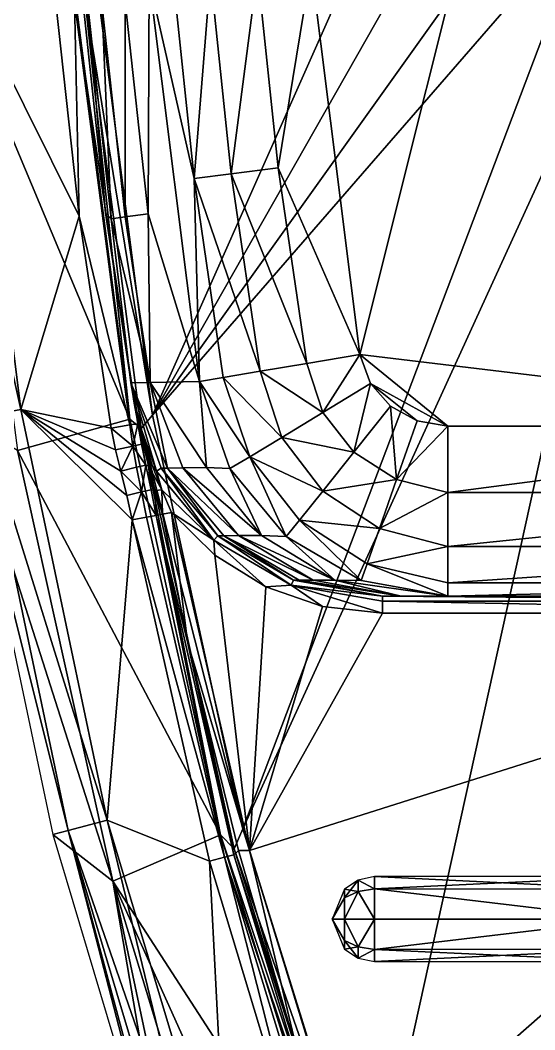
# Model space of a CAD drawing. Units: millimetres at full size, sheet at 1:50. Extents: x -9750 to 9750, y -6680 to 6675.
# Drawn here: x -4256 to -4195.4, y 3870.3 to 3989.1 of the extents above; entities that cross this region are included whole.
import ezdxf

# ---------------------------------------------------------------- set-up
doc = ezdxf.new("R2010")
doc.units = ezdxf.units.MM
doc.header["$LTSCALE"] = 50
doc.layers.add('0-A_汎用オブジェクト（実装）', color=4, linetype='Continuous')

msp = doc.modelspace()

# ---------------------------------------------------------------- wipeouts: each hides what was drawn before it
msp.add_wipeout([(-5115.77, 3745.05), (-4015.77, 3745.05), (-4015.77, 5120.05), (-4015.77, 5120.05)])

# ---------------------------------------------------------------- next in the draw order: wipeouts: each hides what was drawn before it
msp.add_wipeout([(-5115.77, 3745.05), (-4015.77, 5120.05), (-5115.77, 5120.05), (-5115.77, 5120.05)])

# ---------------------------------------------------------------- next in the draw order: linework, layer by layer
at = {"layer": '0-A_汎用オブジェクト（実装）'}
for p, q in [((-4140.77, 3921.37), (-4213.32, 3921.37)), ((-4213.32, 3921.37), (-4140.77, 3921.37)), ((-4211.14, 3921.37), (-4140.77, 3921.37))]:
    msp.add_line(p, q, dxfattribs=at)
for points in [[(-4209.22, 4012.91), (-4246.75, 3991.87), (-4240.39, 3942.65)], [(-4240.39, 3942.65), (-4203.26, 4008), (-4209.22, 4012.91)], [(-4216.01, 3949.78), (-4200.33, 4012.34), (-4221.74, 3995.45)], [(-4200.33, 4012.34), (-4216.01, 3949.78), (-4145.77, 3941.37)], [(-4196.43, 4004.29), (-4203.26, 4008), (-4240.39, 3942.65)], [(-4188.88, 4001.94), (-4196.43, 4004.29), (-4240.39, 3942.65)], [(-4188.88, 4001.94), (-4240.39, 3942.65), (-4229.77, 3893.98)], [(-4229.77, 3893.98), (-4180.77, 4001.13), (-4188.88, 4001.94)], [(-4180.77, 4001.13), (-4229.77, 3893.98), (-4214.92, 3846.14)], [(-4214.92, 3846.14), (-4123.49, 3854.34), (-4180.77, 4001.13)], [(-4228.02, 3994.91), (-4233.55, 3994.43), (-4231.12, 3971.05)], [(-4228.02, 3994.91), (-4231.12, 3971.05), (-4225.62, 3971.76)], [(-4221.74, 3995.45), (-4228.02, 3994.91), (-4225.62, 3971.76)], [(-4225.62, 3971.76), (-4216.01, 3949.78), (-4221.74, 3995.45)], [(-4240.88, 3966.35), (-4240.79, 3993.87), (-4243.61, 3991.3)], [(-4240.79, 3993.87), (-4240.88, 3966.35), (-4234.86, 3946.62)], [(-4237.94, 3994.07), (-4240.79, 3993.87), (-4235.49, 3970.52)], [(-4235.49, 3970.52), (-4240.79, 3993.87), (-4234.86, 3946.62)], [(-4233.55, 3994.43), (-4237.94, 3994.07), (-4235.49, 3970.52)], [(-4233.55, 3994.43), (-4235.49, 3970.52), (-4231.12, 3971.05)], [(-4266.67, 3991.71), (-4255.88, 3943.32), (-4261.98, 3992.14)], [(-4255.88, 3943.32), (-4266.67, 3991.71), (-4260.53, 3942.47)], [(-4243.06, 3942.18), (-4249.46, 3991.64), (-4263, 3989.79)], [(-4261.98, 3992.14), (-4249.03, 3966.08), (-4251.75, 3991.13)], [(-4249.03, 3966.08), (-4261.98, 3992.14), (-4255.88, 3943.32)], [(-4249.03, 3966.08), (-4249.55, 3991.33), (-4251.75, 3991.13)], [(-4249.55, 3991.33), (-4245.9, 3966.47), (-4248.6, 3991.39)], [(-4245.9, 3966.47), (-4242.13, 3941.66), (-4249.55, 3991.33)], [(-4249.55, 3991.33), (-4243.06, 3941.51), (-4242.13, 3941.66)], [(-4243.06, 3941.51), (-4249.55, 3991.33), (-4249.03, 3966.08)], [(-4248.28, 3991.08), (-4249.46, 3991.64), (-4243.06, 3942.18)], [(-4245.9, 3966.47), (-4248.01, 3990.91), (-4248.6, 3991.39)], [(-4240.39, 3942.65), (-4246.75, 3991.87), (-4248.28, 3991.08)], [(-4248.28, 3991.08), (-4241.73, 3941.08), (-4240.39, 3942.65)], [(-4243.06, 3942.18), (-4241.73, 3941.08), (-4248.28, 3991.08)], [(-4245.26, 3965.77), (-4246.36, 3991.06), (-4248.01, 3990.91)], [(-4243.61, 3965.99), (-4243.61, 3991.3), (-4246.36, 3991.06)], [(-4246.36, 3991.06), (-4245.26, 3965.77), (-4243.61, 3965.99)], [(-4243.61, 3991.3), (-4243.61, 3965.99), (-4240.88, 3966.35)], [(-4248.01, 3990.91), (-4245.9, 3966.47), (-4245.26, 3965.77)], [(-4263, 3989.79), (-4256.28, 3938.52), (-4243.06, 3942.18)], [(-4227.73, 3947.82), (-4231.12, 3971.05), (-4235.49, 3970.52)], [(-4222.25, 3948.73), (-4225.62, 3971.76), (-4231.12, 3971.05)], [(-4222.25, 3948.73), (-4231.12, 3971.05), (-4227.73, 3947.82)], [(-4216.01, 3949.78), (-4225.62, 3971.76), (-4222.25, 3948.73)], [(-4227.73, 3947.82), (-4235.49, 3970.52), (-4232.06, 3947.09)], [(-4232.06, 3947.09), (-4235.49, 3970.52), (-4234.86, 3946.62)], [(-4249.03, 3966.08), (-4255.88, 3943.32), (-4245.24, 3941.14)], [(-4243.06, 3941.51), (-4249.03, 3966.08), (-4245.24, 3941.14)], [(-4242.92, 3946.46), (-4242.53, 3944.06), (-4245.9, 3966.47)], [(-4245.9, 3966.47), (-4242.92, 3946.46), (-4245.26, 3965.77)], [(-4242.53, 3944.06), (-4242.13, 3941.66), (-4245.9, 3966.47)], [(-4240.67, 3946.5), (-4240.88, 3966.35), (-4243.61, 3965.99)], [(-4240.88, 3966.35), (-4240.67, 3946.5), (-4234.86, 3946.62)], [(-4245.26, 3965.77), (-4240.67, 3946.5), (-4243.61, 3965.99)], [(-4240.67, 3946.5), (-4245.26, 3965.77), (-4242.92, 3946.46)], [(-4220.33, 3942.97), (-4216.01, 3949.78), (-4222.25, 3948.73)], [(-4216.01, 3949.78), (-4220.33, 3942.97), (-4214.75, 3946.37)], [(-4145.77, 3941.37), (-4216.01, 3949.78), (-4205.64, 3941.37)], [(-4214.75, 3946.37), (-4205.64, 3941.37), (-4216.01, 3949.78)], [(-4220.33, 3942.97), (-4222.25, 3948.73), (-4227.73, 3947.82)], [(-4228.95, 3937.76), (-4232.06, 3947.09), (-4234.86, 3946.62)], [(-4225.18, 3940.03), (-4227.73, 3947.82), (-4232.06, 3947.09)], [(-4225.18, 3940.03), (-4232.06, 3947.09), (-4228.95, 3937.76)], [(-4220.33, 3942.97), (-4227.73, 3947.82), (-4225.18, 3940.03)], [(-4238.62, 3936.43), (-4240.67, 3946.5), (-4242.92, 3946.46)], [(-4239.35, 3936.43), (-4238.62, 3936.43), (-4242.92, 3946.46)], [(-4242.53, 3944.06), (-4242.09, 3941.56), (-4242.92, 3946.46)], [(-4242.92, 3946.46), (-4242.09, 3941.56), (-4241.86, 3941.47)], [(-4242.92, 3946.46), (-4239.9, 3936.07), (-4239.35, 3936.43)], [(-4241.86, 3941.47), (-4239.9, 3936.07), (-4242.92, 3946.46)], [(-4240.67, 3946.5), (-4234.02, 3936.49), (-4234.86, 3946.62)], [(-4234.02, 3936.49), (-4240.67, 3946.5), (-4236.83, 3936.46)], [(-4240.67, 3946.5), (-4238.62, 3936.43), (-4236.83, 3936.46)], [(-4228.95, 3937.76), (-4234.86, 3946.62), (-4231.28, 3936.37)], [(-4234.86, 3946.62), (-4234.02, 3936.49), (-4231.28, 3936.37)], [(-4214.75, 3946.37), (-4216.69, 3938.32), (-4212.4, 3943.71), (-4214.75, 3946.37), (-4220.33, 3942.97), (-4216.69, 3938.32)], [(-4214.75, 3946.37), (-4209.27, 3941.98), (-4205.64, 3941.37)], [(-4209.27, 3941.98), (-4214.75, 3946.37), (-4212.4, 3943.71)], [(-4242.09, 3941.56), (-4242.53, 3944.06), (-4242.13, 3941.66)], [(-4212.4, 3943.71), (-4216.69, 3938.32), (-4211.67, 3935.09)], [(-4212.4, 3943.71), (-4211.67, 3935.09), (-4209.27, 3941.98)], [(-4262.41, 3942.16), (-4250.31, 3893.8), (-4260.53, 3942.47)], [(-4260.53, 3942.47), (-4245.71, 3895.03), (-4255.88, 3943.32)], [(-4245.71, 3895.03), (-4260.53, 3942.47), (-4250.31, 3893.8)], [(-4255.88, 3943.32), (-4244.73, 3938.6), (-4245.24, 3941.14)], [(-4244.73, 3938.6), (-4255.88, 3943.32), (-4244.13, 3936.07)], [(-4244.13, 3936.07), (-4255.88, 3943.32), (-4243.41, 3933.21)], [(-4243.41, 3933.21), (-4255.88, 3943.32), (-4242.77, 3930.34)], [(-4245.71, 3895.03), (-4242.77, 3930.34), (-4255.88, 3943.32)], [(-4229.77, 3893.98), (-4240.39, 3942.65), (-4241.73, 3941.08)], [(-4220.33, 3942.97), (-4225.18, 3940.03), (-4216.69, 3938.32)], [(-4245.07, 3887.84), (-4256.28, 3938.52), (-4262.41, 3942.16)], [(-4262.41, 3942.16), (-4252.13, 3893.31), (-4245.07, 3887.84)], [(-4250.31, 3893.8), (-4262.41, 3942.16), (-4252.13, 3893.31)], [(-4232.4, 3893.29), (-4243.06, 3942.18), (-4256.28, 3938.52)], [(-4245.24, 3941.14), (-4242.71, 3939.03), (-4243.06, 3941.51)], [(-4242.71, 3939.03), (-4245.24, 3941.14), (-4244.73, 3938.6)], [(-4241.73, 3941.08), (-4243.06, 3942.18), (-4232.4, 3893.29)], [(-4243.06, 3941.51), (-4242.71, 3939.03), (-4242.13, 3941.66)], [(-4242.13, 3941.66), (-4242.71, 3939.03), (-4241.68, 3939.24)], [(-4241.68, 3939.24), (-4242.09, 3941.56), (-4242.13, 3941.66)], [(-4240.86, 3936.7), (-4241.86, 3941.47), (-4242.09, 3941.56)], [(-4240.86, 3936.7), (-4242.09, 3941.56), (-4241.18, 3936.78)], [(-4241.18, 3936.78), (-4242.09, 3941.56), (-4241.68, 3939.24)], [(-4239.9, 3936.07), (-4241.86, 3941.47), (-4240.38, 3936.68)], [(-4241.86, 3941.47), (-4240.86, 3936.7), (-4240.38, 3936.68)], [(-4209.27, 3941.98), (-4211.67, 3935.09), (-4205.64, 3941.37)], [(-4205.64, 3941.37), (-4211.67, 3935.09), (-4205.64, 3933.58)], [(-4205.64, 3933.58), (-4145.77, 3941.37), (-4205.64, 3941.37)], [(-4145.77, 3941.37), (-4205.64, 3933.58), (-4143.82, 3933.58)], [(-4241.73, 3941.08), (-4230.8, 3891.65), (-4229.77, 3893.98)], [(-4232.4, 3893.29), (-4230.8, 3891.65), (-4241.73, 3941.08)], [(-4225.18, 3940.03), (-4228.95, 3937.76), (-4220.35, 3933.72)], [(-4225.18, 3940.03), (-4220.35, 3933.72), (-4216.69, 3938.32)], [(-4242.71, 3939.03), (-4244.73, 3938.6), (-4244.13, 3936.07)], [(-4242.71, 3939.03), (-4244.13, 3936.07), (-4242.29, 3936.53)], [(-4241.68, 3939.24), (-4242.71, 3939.03), (-4241.18, 3936.78)], [(-4242.71, 3939.03), (-4242.29, 3936.53), (-4241.18, 3936.78)], [(-4256.28, 3938.52), (-4245.07, 3887.84), (-4232.4, 3893.29)], [(-4228.95, 3937.76), (-4231.28, 3936.37), (-4224.65, 3928.39)], [(-4228.95, 3937.76), (-4223.1, 3930.29), (-4220.35, 3933.72)], [(-4228.95, 3937.76), (-4224.65, 3928.39), (-4223.1, 3930.29)], [(-4216.69, 3938.32), (-4220.35, 3933.72), (-4211.67, 3935.09)], [(-4241.67, 3933.63), (-4242.29, 3936.53), (-4244.13, 3936.07)], [(-4241.67, 3933.63), (-4241.18, 3936.78), (-4242.29, 3936.53)], [(-4241.18, 3936.78), (-4241.67, 3933.63), (-4240.56, 3933.89)], [(-4240.56, 3933.89), (-4240.86, 3936.7), (-4241.18, 3936.78)], [(-4240.86, 3936.7), (-4239.31, 3933.87), (-4240.38, 3936.68)], [(-4239.31, 3933.87), (-4240.86, 3936.7), (-4240.08, 3933.81)], [(-4240.86, 3936.7), (-4240.56, 3933.89), (-4240.08, 3933.81)], [(-4239.31, 3933.87), (-4239.9, 3936.07), (-4240.38, 3936.68), (-4239.31, 3933.87), (-4233.17, 3927.96), (-4239.9, 3936.07)], [(-4233.17, 3927.96), (-4239.35, 3936.43), (-4239.9, 3936.07)], [(-4232.72, 3928.48), (-4238.62, 3936.43), (-4239.35, 3936.43)], [(-4239.35, 3936.43), (-4233.17, 3927.96), (-4232.72, 3928.48)], [(-4238.62, 3936.43), (-4230.29, 3928.49), (-4236.83, 3936.46)], [(-4230.29, 3928.49), (-4238.62, 3936.43), (-4232.01, 3928.48)], [(-4238.62, 3936.43), (-4232.72, 3928.48), (-4232.01, 3928.48)], [(-4236.83, 3936.46), (-4227.58, 3928.51), (-4234.02, 3936.49)], [(-4227.58, 3928.51), (-4236.83, 3936.46), (-4230.29, 3928.49)], [(-4227.58, 3928.51), (-4231.28, 3936.37), (-4234.02, 3936.49)], [(-4231.28, 3936.37), (-4227.58, 3928.51), (-4224.65, 3928.39)], [(-4241.67, 3933.63), (-4244.13, 3936.07), (-4243.41, 3933.21)], [(-4220.35, 3933.72), (-4213.68, 3929.32), (-4211.67, 3935.09)], [(-4205.64, 3933.58), (-4211.67, 3935.09), (-4213.68, 3929.32)], [(-4241.67, 3933.63), (-4243.41, 3933.21), (-4242.77, 3930.34)], [(-4241.1, 3930.65), (-4241.67, 3933.63), (-4242.77, 3930.34)], [(-4240.56, 3933.89), (-4241.67, 3933.63), (-4239.95, 3930.86)], [(-4239.95, 3930.86), (-4241.67, 3933.63), (-4241.1, 3930.65)], [(-4239.95, 3930.86), (-4240.08, 3933.81), (-4240.56, 3933.89)], [(-4239.22, 3931), (-4239.31, 3933.87), (-4240.08, 3933.81)], [(-4239.22, 3931), (-4240.08, 3933.81), (-4239.95, 3930.86)], [(-4233.17, 3927.96), (-4239.31, 3933.87), (-4238.17, 3931.2)], [(-4239.31, 3933.87), (-4239.22, 3931), (-4238.17, 3931.2)], [(-4220.35, 3933.72), (-4223.1, 3930.29), (-4213.68, 3929.32)], [(-4205.64, 3933.58), (-4213.68, 3929.32), (-4205.64, 3927.22)], [(-4143.82, 3933.58), (-4205.64, 3927.22), (-4142.23, 3927.22)], [(-4205.64, 3927.22), (-4143.82, 3933.58), (-4205.64, 3933.58)], [(-4231.92, 3890.68), (-4241.1, 3930.65), (-4242.77, 3930.34)], [(-4231.92, 3890.68), (-4239.95, 3930.86), (-4241.1, 3930.65)], [(-4239.95, 3930.86), (-4236.29, 3915.98), (-4239.22, 3931)], [(-4230.81, 3890.95), (-4236.29, 3915.98), (-4239.95, 3930.86)], [(-4239.95, 3930.86), (-4231.92, 3890.68), (-4230.81, 3890.95)], [(-4236.29, 3915.98), (-4238.17, 3931.2), (-4239.22, 3931)], [(-4228.98, 3891.44), (-4233.06, 3926.18), (-4238.17, 3931.2)], [(-4233.06, 3926.18), (-4233.17, 3927.96), (-4238.17, 3931.2)], [(-4236.29, 3915.98), (-4228.98, 3891.44), (-4238.17, 3931.2)], [(-4242.77, 3930.34), (-4245.71, 3895.03), (-4233.7, 3890.21)], [(-4231.92, 3890.68), (-4242.77, 3930.34), (-4233.7, 3890.21)], [(-4223.1, 3930.29), (-4215.82, 3923.21), (-4215.13, 3925.18), (-4223.1, 3930.29), (-4224.65, 3928.39), (-4215.82, 3923.21)], [(-4223.1, 3930.29), (-4215.13, 3925.18), (-4213.68, 3929.32)], [(-4205.64, 3927.22), (-4213.68, 3929.32), (-4215.13, 3925.18)], [(-4224.07, 3922.66), (-4232.72, 3928.48), (-4233.17, 3927.96)], [(-4223.8, 3923.25), (-4232.01, 3928.48), (-4232.72, 3928.48)], [(-4232.72, 3928.48), (-4224.07, 3922.66), (-4223.8, 3923.25)], [(-4232.01, 3928.48), (-4221.48, 3923.25), (-4230.29, 3928.49)], [(-4221.48, 3923.25), (-4232.01, 3928.48), (-4223.12, 3923.25)], [(-4232.01, 3928.48), (-4223.8, 3923.25), (-4223.12, 3923.25)], [(-4230.29, 3928.49), (-4218.92, 3923.25), (-4227.58, 3928.51)], [(-4218.92, 3923.25), (-4230.29, 3928.49), (-4221.48, 3923.25)], [(-4218.92, 3923.25), (-4224.65, 3928.39), (-4227.58, 3928.51)], [(-4224.65, 3928.39), (-4218.92, 3923.25), (-4215.82, 3923.21)], [(-4233.17, 3927.96), (-4227.06, 3922.46), (-4224.07, 3922.66)], [(-4227.06, 3922.46), (-4233.17, 3927.96), (-4233.06, 3926.18)], [(-4205.64, 3927.22), (-4215.13, 3925.18), (-4205.64, 3922.94)], [(-4205.64, 3922.94), (-4142.23, 3927.22), (-4205.64, 3927.22)], [(-4142.23, 3927.22), (-4205.64, 3922.94), (-4141.16, 3922.94)], [(-4233.06, 3926.18), (-4228.98, 3891.44), (-4227.06, 3922.46)], [(-4215.13, 3925.18), (-4215.82, 3923.21), (-4205.64, 3921.37)], [(-4205.64, 3922.94), (-4215.13, 3925.18), (-4205.64, 3921.37)], [(-4227.06, 3922.46), (-4228.98, 3891.44), (-4220.4, 3920.16)], [(-4220.4, 3920.16), (-4224.07, 3922.66), (-4227.06, 3922.46)], [(-4224.07, 3922.66), (-4213.32, 3921.37), (-4223.8, 3923.25)], [(-4213.32, 3921.37), (-4224.07, 3922.66), (-4213.32, 3920.78)], [(-4213.32, 3919.37), (-4224.07, 3922.66), (-4220.4, 3920.16)], [(-4213.32, 3920.78), (-4224.07, 3922.66), (-4213.32, 3919.37)], [(-4223.12, 3923.25), (-4223.8, 3923.25), (-4213.32, 3921.37)], [(-4223.12, 3923.25), (-4211.14, 3921.37), (-4221.48, 3923.25)], [(-4211.14, 3921.37), (-4223.12, 3923.25), (-4213.32, 3921.37)], [(-4211.14, 3921.37), (-4218.92, 3923.25), (-4221.48, 3923.25)], [(-4215.82, 3923.21), (-4218.92, 3923.25), (-4205.64, 3921.37)], [(-4218.92, 3923.25), (-4211.14, 3921.37), (-4205.64, 3921.37)], [(-4205.64, 3921.37), (-4141.16, 3922.94), (-4205.64, 3922.94)], [(-4141.16, 3922.94), (-4205.64, 3921.37), (-4140.77, 3921.37)], [(-4213.32, 3921.37), (-4140.77, 3920.78), (-4140.77, 3921.37)], [(-4213.32, 3921.37), (-4213.32, 3920.78), (-4140.77, 3920.78)], [(-4220.4, 3920.16), (-4228.98, 3891.44), (-4213.32, 3919.37)], [(-4213.32, 3920.78), (-4140.77, 3919.37), (-4140.77, 3920.78)], [(-4213.32, 3920.78), (-4213.32, 3919.37), (-4140.77, 3919.37)], [(-4140.77, 3919.37), (-4228.98, 3891.44), (-4217.01, 3852.43)], [(-4228.98, 3891.44), (-4140.77, 3919.37), (-4213.32, 3919.37)], [(-4206.15, 3843.76), (-4140.77, 3919.37), (-4217.01, 3852.43)], [(-4228.98, 3891.44), (-4236.29, 3915.98), (-4230.29, 3891.44)], [(-4236.29, 3915.98), (-4230.81, 3890.95), (-4230.29, 3891.44)], [(-4250.31, 3893.8), (-4234, 3846.66), (-4245.71, 3895.03)], [(-4231.5, 3847.54), (-4233.7, 3890.21), (-4245.71, 3895.03)], [(-4245.71, 3895.03), (-4234, 3846.66), (-4231.5, 3847.54)], [(-4237.75, 3845.25), (-4250.31, 3893.8), (-4252.13, 3893.31)], [(-4237.32, 3845.45), (-4250.31, 3893.8), (-4237.75, 3845.25)], [(-4236.01, 3845.94), (-4250.31, 3893.8), (-4237.32, 3845.45)], [(-4234, 3846.66), (-4250.31, 3893.8), (-4236.01, 3845.94)], [(-4214.92, 3846.14), (-4229.77, 3893.98), (-4230.8, 3891.65)], [(-4252.13, 3893.31), (-4237.75, 3845.25), (-4245.07, 3887.84)], [(-4217.47, 3845.23), (-4232.4, 3893.29), (-4245.07, 3887.84)], [(-4216.43, 3845.6), (-4230.8, 3891.65), (-4232.4, 3893.29)], [(-4232.4, 3893.29), (-4217.47, 3845.23), (-4216.43, 3845.6)], [(-4230.81, 3890.95), (-4223.22, 3867.18), (-4230.29, 3891.44)], [(-4216.43, 3845.6), (-4214.92, 3846.14), (-4230.8, 3891.65)], [(-4223.22, 3867.18), (-4228.98, 3891.44), (-4230.29, 3891.44)], [(-4228.98, 3891.44), (-4223.22, 3867.18), (-4217.01, 3852.43)], [(-4231.92, 3890.68), (-4233.7, 3890.21), (-4221.8, 3850.83)], [(-4233.7, 3890.21), (-4231.5, 3847.54), (-4221.8, 3850.83)], [(-4230.81, 3890.95), (-4231.92, 3890.68), (-4218.86, 3851.79)], [(-4218.86, 3851.79), (-4231.92, 3890.68), (-4219.92, 3851.46)], [(-4219.92, 3851.46), (-4231.92, 3890.68), (-4221.8, 3850.83)], [(-4223.22, 3867.18), (-4230.81, 3890.95), (-4218.86, 3851.79)], [(-4225.86, 3845.26), (-4217.47, 3845.23), (-4245.07, 3887.84)], [(-4232.07, 3845.28), (-4225.86, 3845.26), (-4245.07, 3887.84)], [(-4245.07, 3887.84), (-4236.05, 3845.28), (-4232.07, 3845.28)], [(-4237.75, 3845.25), (-4236.05, 3845.28), (-4245.07, 3887.84)], [(-4217.8, 3885.87), (-4216.21, 3886.62), (-4216.21, 3887.97)], [(-4216.21, 3887.97), (-4217.8, 3886.9), (-4217.8, 3885.87)], [(-4217.8, 3886.9), (-4216.21, 3886.62), (-4216.21, 3887.97)], [(-4214.27, 3886.92), (-4214.27, 3888.37), (-4216.21, 3887.97)], [(-4216.21, 3887.97), (-4214.27, 3886.92), (-4214.27, 3888.37)], [(-4216.21, 3887.97), (-4216.21, 3886.62), (-4214.27, 3886.92)], [(-4214.27, 3886.92), (-4216.21, 3887.97), (-4216.21, 3886.62)], [(-4183.92, 3886.9), (-4183.58, 3888.37), (-4214.27, 3888.37)], [(-4183.92, 3886.9), (-4214.27, 3888.37), (-4214.27, 3886.92)], [(-4214.27, 3886.92), (-4183.58, 3888.37), (-4214.27, 3888.37)], [(-4214.27, 3886.92), (-4183.92, 3886.9), (-4183.58, 3888.37)], [(-4219.27, 3883.37), (-4217.8, 3885.87), (-4217.8, 3886.9)], [(-4217.8, 3886.9), (-4219.27, 3883.37), (-4217.8, 3885.87)], [(-4216.21, 3886.62), (-4217.8, 3886.9), (-4217.8, 3885.87)], [(-4217.8, 3883.37), (-4214.27, 3883.37), (-4216.21, 3886.62)], [(-4216.21, 3886.62), (-4217.8, 3885.87), (-4217.8, 3883.37)], [(-4217.8, 3883.37), (-4216.21, 3886.62), (-4217.8, 3885.87)], [(-4216.21, 3886.62), (-4217.8, 3883.37), (-4214.27, 3883.37)], [(-4214.27, 3883.37), (-4214.27, 3886.92), (-4216.21, 3886.62)], [(-4214.27, 3886.92), (-4216.21, 3886.62), (-4214.27, 3883.37)], [(-4214.27, 3886.92), (-4214.27, 3883.37), (-4184.27, 3883.37)], [(-4214.27, 3886.92), (-4184.27, 3883.37), (-4183.92, 3886.9)], [(-4184.27, 3883.37), (-4214.27, 3886.92), (-4214.27, 3883.37)], [(-4219.27, 3883.37), (-4217.8, 3883.37), (-4217.8, 3885.87)], [(-4217.8, 3885.87), (-4219.27, 3883.37), (-4217.8, 3883.37)], [(-4217.8, 3880.87), (-4217.8, 3883.37), (-4219.27, 3883.37)], [(-4217.8, 3879.83), (-4217.8, 3880.87), (-4219.27, 3883.37)], [(-4219.27, 3883.37), (-4217.8, 3879.83), (-4217.8, 3880.87)], [(-4219.27, 3883.37), (-4217.8, 3880.87), (-4217.8, 3883.37)], [(-4216.21, 3880.11), (-4214.27, 3883.37), (-4217.8, 3883.37)], [(-4217.8, 3883.37), (-4217.8, 3880.87), (-4216.21, 3880.11)], [(-4216.21, 3880.11), (-4217.8, 3883.37), (-4217.8, 3880.87)], [(-4217.8, 3883.37), (-4216.21, 3880.11), (-4214.27, 3883.37)], [(-4214.27, 3879.81), (-4214.27, 3883.37), (-4216.21, 3880.11)], [(-4214.27, 3883.37), (-4216.21, 3880.11), (-4214.27, 3879.81)], [(-4184.27, 3883.37), (-4214.27, 3883.37), (-4214.27, 3879.81)], [(-4214.27, 3879.81), (-4183.92, 3879.83), (-4184.27, 3883.37)], [(-4184.27, 3883.37), (-4214.27, 3879.81), (-4183.92, 3879.83)], [(-4214.27, 3879.81), (-4184.27, 3883.37), (-4214.27, 3883.37)], [(-4216.21, 3880.11), (-4217.8, 3880.87), (-4217.8, 3879.83)], [(-4216.21, 3878.76), (-4217.8, 3880.87), (-4217.8, 3879.83)], [(-4217.8, 3880.87), (-4216.21, 3878.76), (-4216.21, 3880.11)], [(-4217.8, 3879.83), (-4216.21, 3878.76), (-4216.21, 3880.11)], [(-4214.27, 3879.81), (-4216.21, 3880.11), (-4216.21, 3878.76)], [(-4216.21, 3878.76), (-4214.27, 3879.81), (-4216.21, 3880.11)], [(-4216.21, 3878.76), (-4214.27, 3878.37), (-4214.27, 3879.81)], [(-4214.27, 3879.81), (-4216.21, 3878.76), (-4214.27, 3878.37)], [(-4214.27, 3879.81), (-4183.58, 3878.37), (-4183.92, 3879.83)], [(-4183.92, 3879.83), (-4214.27, 3879.81), (-4214.27, 3878.37)], [(-4183.92, 3879.83), (-4214.27, 3878.37), (-4183.58, 3878.37)], [(-4214.27, 3879.81), (-4214.27, 3878.37), (-4183.58, 3878.37)]]:
    msp.add_lwpolyline(points, close=True, dxfattribs=at)
msp.add_lwpolyline([(-4183.92, 3879.83), (-4184.27, 3883.37), (-4183.92, 3886.9), (-4214.27, 3886.92), (-4184.27, 3883.37)], dxfattribs=at)

doc.saveas('drawing.dxf')
